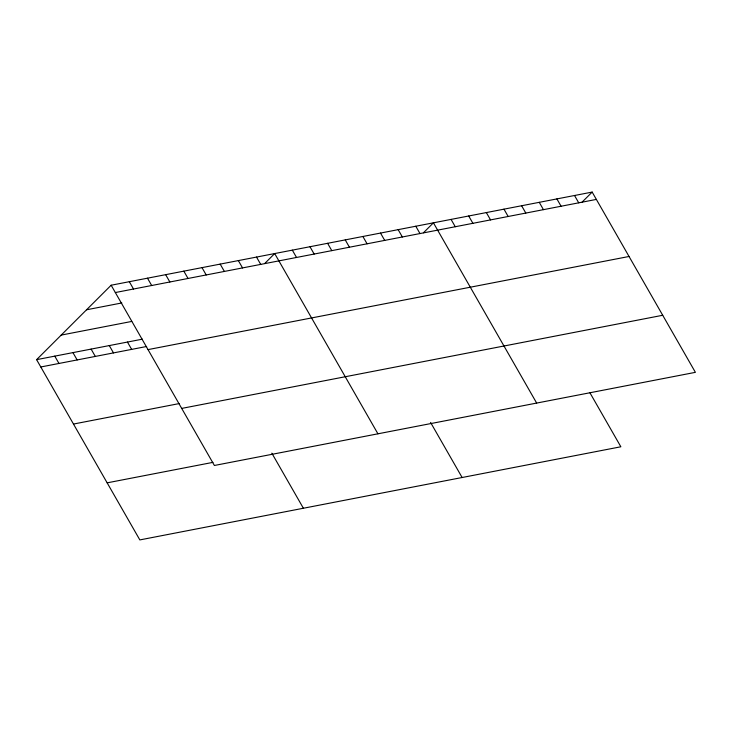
<?xml version="1.0" encoding="UTF-8"?>
<svg xmlns="http://www.w3.org/2000/svg" width="732" height="732" viewBox="0 0 732 732"><rect width="100%" height="100%" fill="white"/><g stroke="black" fill="none" stroke-linecap="round" stroke-linejoin="round"><path stroke-width="1.1" d="M589.864 392.663L620.855 446.776L139.839 539.914L36.6 359.659L111.145 285.224L592.161 192.086L695.4 372.341L214.385 465.479L111.145 285.224M264.7 263.529L274.692 253.556L377.932 433.811M423.435 232.794L433.426 222.821L536.666 403.076M582.169 202.059L592.161 192.086M115.345 292.544L596.36 199.415M86.55 309.782L121.823 302.957M61.204 335.091L131.751 321.43M36.6 359.659L142.42 339.163M40.8 366.979L146.62 346.492M148.029 349.612L629.044 256.475M73.484 424.048L179.303 403.561M181.701 408.41L662.716 315.272M107.156 482.846L212.975 462.359M574.529 195.499L578.719 202.828M556.887 198.912L561.087 206.241M539.255 202.325L543.446 209.654M521.614 205.747L525.814 213.067M503.973 209.16L508.173 216.489M486.341 212.573L490.541 219.902M468.7 215.986L472.899 223.315M451.068 219.408L455.258 226.728M415.794 226.234L419.985 233.563M398.153 229.647L402.353 236.976M380.512 233.06L384.712 240.389M362.88 236.482L367.08 243.811M345.239 239.895L349.438 247.224M430.562 422.419L462.121 477.511M327.607 243.308L331.797 250.637M309.965 246.721L314.165 254.05M292.333 250.143L296.524 257.463M256.52 257.069L260.72 264.398M238.348 260.592L242.548 267.921M220.176 264.106L224.376 271.435M202.005 267.628L206.204 274.958M183.833 271.142L188.032 278.471M271.828 453.154L303.387 508.246M165.661 274.665L169.861 281.994M147.489 278.187L151.689 285.507M129.317 281.701L133.517 289.03M127.46 342.064L131.659 349.393M109.288 345.577L113.487 352.906M91.116 349.1L95.316 356.429M72.944 352.623L77.144 359.943M54.772 356.136L58.972 363.465"/></g></svg>
